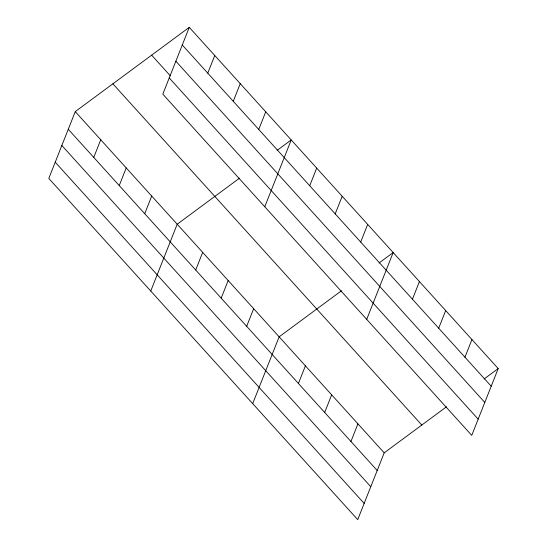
<?xml version="1.0" encoding="UTF-8"?>
<svg xmlns="http://www.w3.org/2000/svg" width="547" height="547" viewBox="0 0 547 547"><rect width="100%" height="100%" fill="white"/><g stroke="black" fill="none" stroke-linecap="round" stroke-linejoin="round"><path stroke-width="0.82" d="M189.269 27.35L162.815 94.152L471.746 435.385L498.201 368.575L189.269 27.35L75.254 111.615L48.799 178.425L357.731 519.65L384.185 452.848L446.537 406.763M93.756 157.406L100.737 139.772M119.239 185.556L126.227 167.922M144.729 213.713L151.71 196.072M207.771 73.141L214.752 55.5M150.746 291.025L177.201 224.222L239.552 178.137M233.254 101.291L240.242 83.65M195.703 270.013L202.684 252.372M258.745 129.441L265.726 111.807M221.186 298.163L228.174 280.522M264.762 206.759L291.216 139.957L277.103 150.384M246.676 326.313L253.658 308.679M309.718 185.748L316.699 168.107M252.693 403.631L279.148 336.829L341.499 290.744M335.202 213.898L342.19 196.257M298.423 383.468L305.404 365.834M360.692 242.047L367.673 224.407M324.679 412.472L331.667 394.838M366.709 319.366L393.163 252.564L379.05 262.991M350.942 441.477L357.923 423.843M412.438 299.202L419.419 281.561M438.694 328.207L445.682 310.566M464.957 357.212L471.938 339.571M484.088 379.003L498.201 368.575M182.281 44.991L491.213 386.216M175.86 61.216L484.792 402.442M151.642 55.158L170.336 75.801M169.242 77.927L478.174 419.159M112.873 83.807L421.805 425.04M75.254 111.615L384.185 452.848M68.266 129.256L377.198 470.482M61.845 145.481L370.777 486.707M55.226 162.199L364.158 503.425"/></g></svg>
